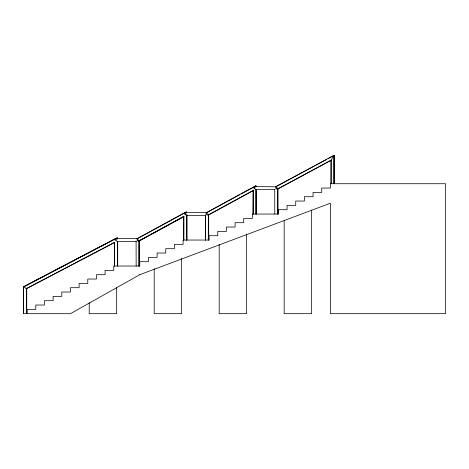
<?xml version="1.0" encoding="UTF-8"?>
<svg xmlns="http://www.w3.org/2000/svg" width="469" height="469" viewBox="0 0 469 469"><rect width="100%" height="100%" fill="white"/><g stroke="black" fill="none" stroke-linecap="round" stroke-linejoin="round"><path stroke-width="0.7" d="M185.912 212.832L186.633 211.613L136.731 238.832M253.254 190.162L253.061 214.046M255.224 186.838L255.951 185.618L255.951 187.078M333.506 156.019L333.928 155.309L333.928 183.719M277.238 189.154L331.108 160.146L333.998 155.309L275.367 186.844M333.6 156.517L334.321 155.309L334.321 183.719M26.34 313.691L26.34 288.57L114.477 242.344M116.593 238.85L117.314 237.654L117.314 239.108M23.514 313.691L23.514 286.823L115.585 238.598L137.558 238.598L185.226 212.65M138.607 241.136L183.719 216.531M138.93 241.136L184.041 216.531M206.043 212.844L255.951 185.618M185.519 215.066L184.886 212.604L206.876 212.604L239.917 194.582M241.183 193.89L254.579 186.803M207.919 215.148L253.67 190.191M208.248 215.148L253.36 190.537M276.833 186.263L314.523 165.973M315.801 165.287L326.659 159.437M327.937 158.751L333.682 155.655M277.566 189.154L331.436 160.146M26.012 288.13L26.733 288.57L26.733 313.691L23.45 313.691L23.45 286.823L117.314 237.654M23.843 286.823L31.622 282.748M32.918 282.068L50.423 272.899M51.725 272.219L69.23 263.05M70.526 262.37L115.907 238.598L116.013 239.02M26.733 288.57L114.682 242.502M253.553 188.051L255.294 188.051M275.514 188.051L277.255 188.051M255.664 189.499L275.156 189.499M184.235 214.046L186.275 214.046M205.897 214.046L207.937 214.046M186.345 215.494L205.838 215.494M114.917 240.04L116.664 240.04M136.878 240.04L138.619 240.04M117.016 241.488L136.526 241.488M277.419 188.802L277.613 214.046M23.45 286.823L26.405 288.57L26.405 313.691M254.831 189.077L254.204 186.609L276.241 186.803M206.548 212.604L207.175 215.066M137.558 238.598L137.663 239.02M137.229 238.598L137.863 241.06M275.872 186.609L276.493 189.077M115.585 238.598L116.189 241.06M333.998 155.309L333.998 183.719M331.108 160.146L331.108 183.719M331.044 160.146L331.044 183.719M311.615 210.077L311.615 313.691L284.173 313.691L284.173 220.289M278.006 188.051L278.006 214.046M277.677 188.051L277.677 214.046M274.723 189.37L274.787 214.046M256.344 189.499L256.344 214.046M256.015 189.499L256.015 214.046M255.951 189.265L255.951 214.046M253.453 190.942L253.453 214.046M253.125 190.221L253.125 214.046M246.63 234.09L246.63 313.691L219.193 313.691L219.193 244.466M208.687 214.767L208.687 240.04M208.359 214.767L208.295 240.04M205.475 214.767L205.475 240.04M205.404 215.365L205.404 240.04M187.025 214.767L187.025 240.04M186.697 214.767L186.697 240.04M186.633 215.259L186.633 240.04M183.813 216.215L183.813 240.04M183.742 240.04L183.742 216.479L138.976 240.896L138.976 266.034M181.644 258.46L181.644 313.691L154.207 313.691L154.207 268.631M139.369 240.04L139.369 266.034M139.047 240.761L139.047 266.034M136.086 241.359L136.157 266.034M117.707 241.488L117.707 266.034M117.314 241.295L117.385 266.034M116.664 287.333L116.664 313.691L89.221 313.691L89.221 302.722M114.495 242.209L114.495 266.034M114.43 242.426L114.43 266.034M139.768 274.699L70.45 313.691L27.126 313.691L27.126 309.358L35.791 309.358L35.791 305.026L44.455 305.026L44.455 300.693L53.12 300.693L53.12 296.361L61.785 296.361L61.785 292.029L70.45 292.029L70.45 287.696L79.114 287.696L79.114 283.364L87.779 283.364L87.779 279.032L96.444 279.032L96.444 274.699L105.109 274.699L105.109 270.367L113.774 270.367L113.774 266.034L139.768 266.034L139.768 261.702L148.433 261.702L148.433 257.37L157.097 257.37L157.097 253.037L165.762 253.037L165.762 248.705L174.427 248.705L174.427 244.372L183.092 244.372L183.092 240.04L209.08 240.04L209.08 235.708L217.745 235.708L217.745 231.375L226.41 231.375L226.41 227.043L235.075 227.043L235.075 222.711L243.739 222.711L243.739 218.378L252.404 218.378L252.404 214.046L278.398 214.046L278.398 209.713L287.063 209.713L287.063 205.381L295.728 205.381L295.728 201.049L304.393 201.049L304.393 196.716L313.058 196.716L313.058 192.384L321.722 192.384L321.722 188.051L330.387 188.051L330.387 183.719L445.55 183.719L445.55 313.691L330.387 313.691L330.387 203.218L139.768 274.699"/></g></svg>
